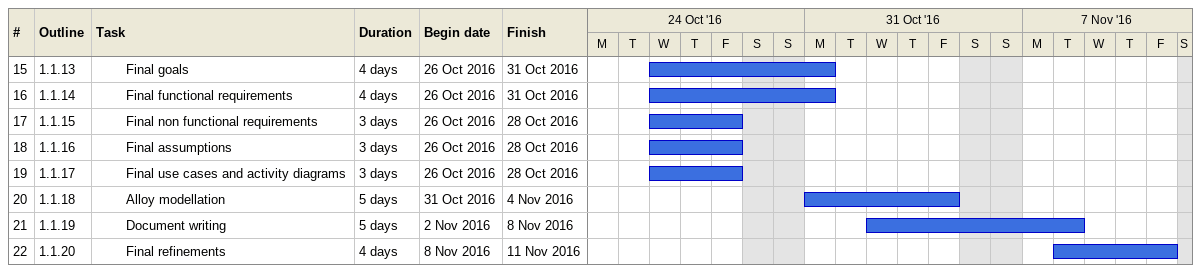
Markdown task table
| ID | WBS | Task | Duration | Start | Finish |
|---|---|---|---|---|---|
| 15 | 1.1.13 | Final goals | 4d | 2016-10-26 | 2016-10-31 |
| 16 | 1.1.14 | Final functional requirements | 4d | 2016-10-26 | 2016-10-31 |
| 17 | 1.1.15 | Final non functional requirements | 3d | 2016-10-26 | 2016-10-28 |
| 18 | 1.1.16 | Final assumptions | 3d | 2016-10-26 | 2016-10-28 |
| 19 | 1.1.17 | Final use cases and activity diagrams | 3d | 2016-10-26 | 2016-10-28 |
| 20 | 1.1.18 | Alloy modellation | 5d | 2016-10-31 | 2016-11-04 |
| 21 | 1.1.19 | Document writing | 5d | 2016-11-02 | 2016-11-08 |
| 22 | 1.1.20 | Final refinements | 4d | 2016-11-08 | 2016-11-11 |
